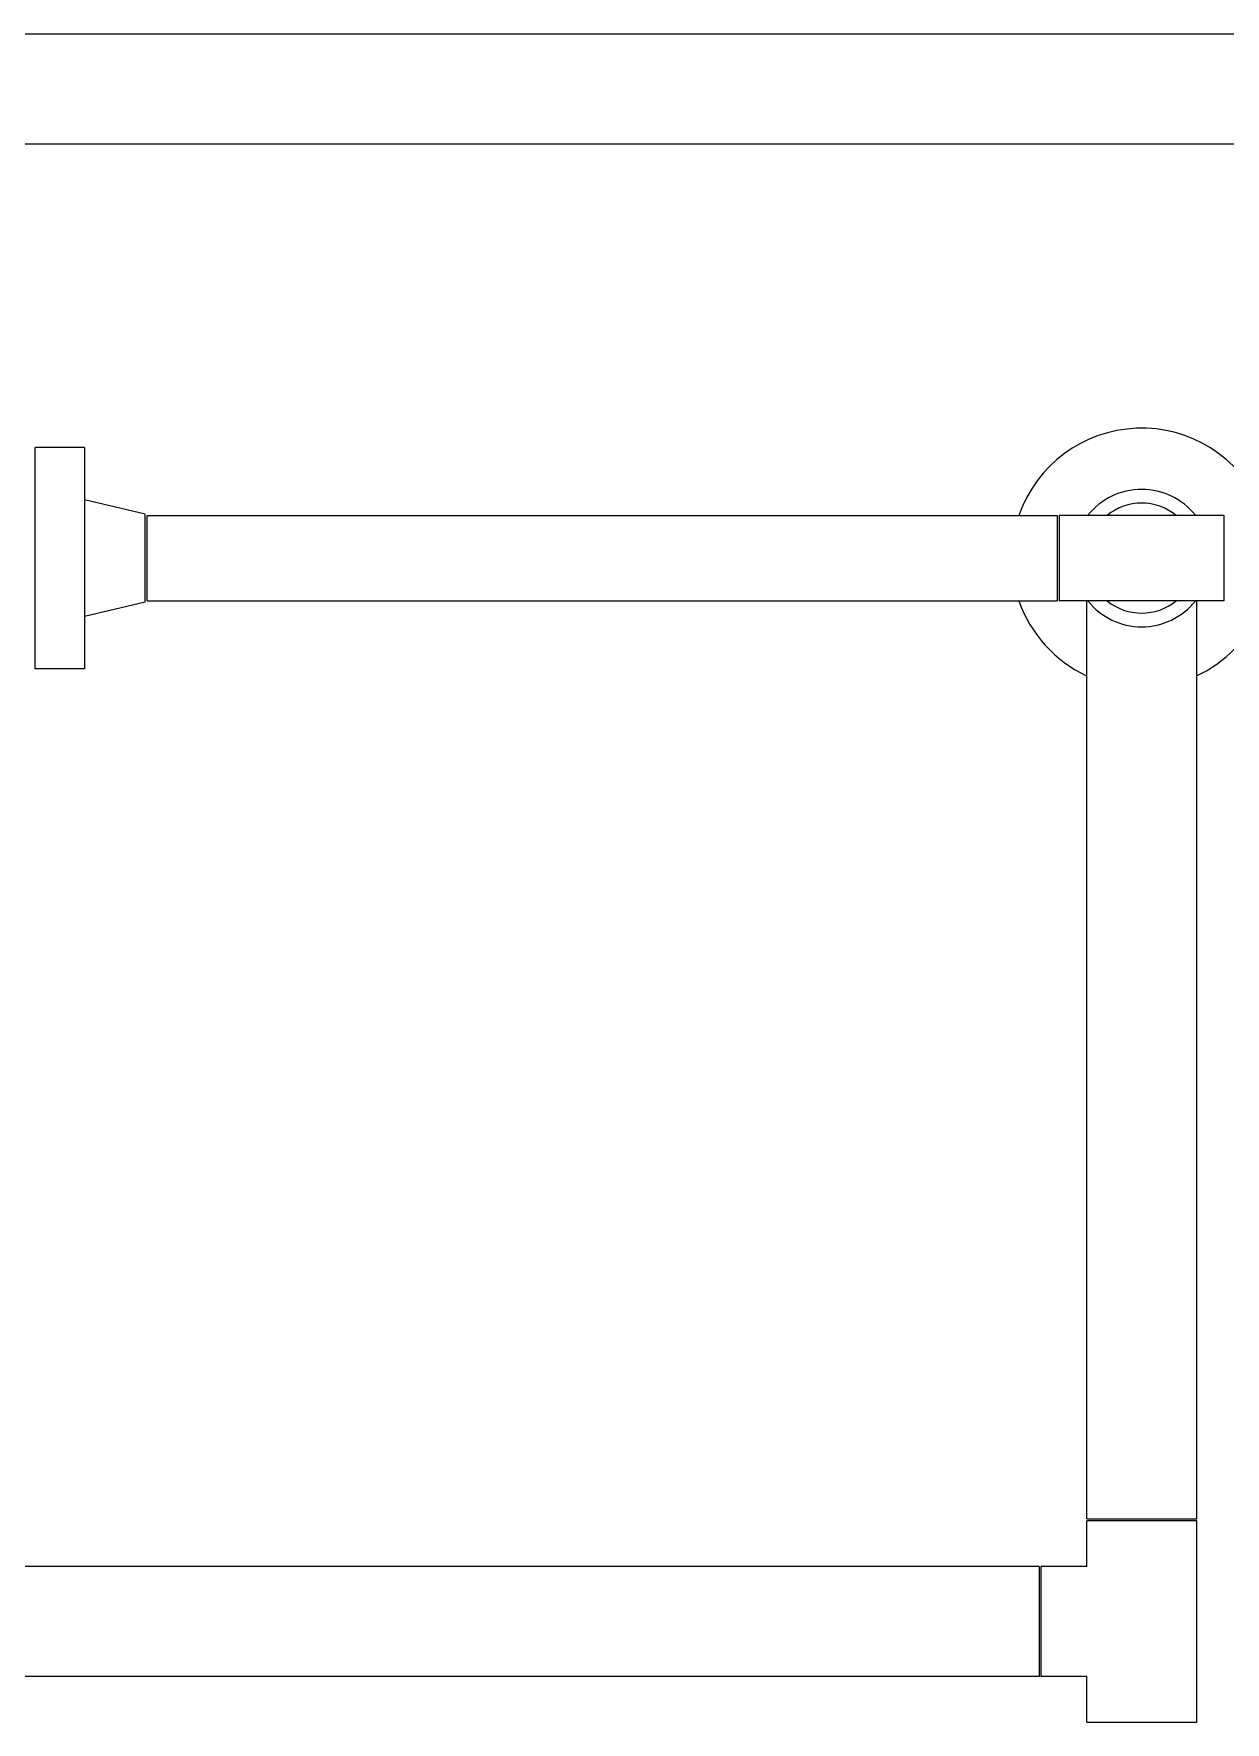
# Model space of a CAD drawing. Header units: millimetres. Extents: x 553637 to 584936, y 5008 to 53898.
# Drawn here: x 560779 to 562017, y 32022 to 33776 of the extents above; entities that cross this region are included whole.
import ezdxf

# ---------------------------------------------------------------- set-up
doc = ezdxf.new("R2010")
doc.units = ezdxf.units.MM
doc.header["$LTSCALE"] = 10
doc.header["$MEASUREMENT"] = 0
doc.layers.add('2', color=2, linetype='Continuous')

msp = doc.modelspace()

# ---------------------------------------------------------------- linework, layer by layer
at = {"layer": '2'}
for p, q in [((559235.4, 33776.2), (562629.9, 33776.2)), ((559235.4, 33661.9), (562629.9, 33661.9)), ((560780, 33116.5), (560780, 33346.5)), ((560831.2, 33346.5), (560780, 33346.5)), ((560831.2, 33346.5), (560831.2, 33116.5)), ((560894.4, 33277.3), (560831.2, 33292)), ((560894.4, 33185.7), (560894.4, 33277.3)), ((560896.4, 33275.9), (561842.2, 33275.9)), ((560896.4, 33187.1), (560896.4, 33275.9)), ((561842.2, 33275.9), (561842.2, 33187)), ((561844.2, 33275.9), (561844.2, 33187)), ((562015.9, 33275.9), (561844.2, 33275.9)), ((562015.9, 33187), (562015.9, 33275.9)), ((560894.4, 33185.7), (560831.2, 33171)), ((560896.4, 33187.1), (561842.2, 33187)), ((562015.9, 33187), (561844.2, 33187)), ((561872.9, 32233.5), (561872.9, 33187)), ((561987.2, 32233.5), (561987.2, 33187)), ((560831.2, 33116.5), (560780, 33116.5)), ((561872.9, 32233.5), (561987.2, 32233.5)), ((561987.2, 32231.5), (561872.9, 32231.5)), ((561872.9, 32184), (561872.9, 32231.5)), ((561987.2, 32022.2), (561987.2, 32231.5)), ((561823.4, 32184), (560700.7, 32184)), ((561823.4, 32184), (561823.4, 32069.7)), ((561825.4, 32184), (561825.4, 32069.7)), ((561872.9, 32184), (561825.4, 32184)), ((561823.4, 32069.7), (560700.7, 32069.7)), ((561872.9, 32069.7), (561825.4, 32069.7)), ((561872.9, 32022.2), (561872.9, 32069.7)), ((561872.9, 32022.2), (561987.2, 32022.2))]:
    msp.add_line(p, q, dxfattribs=at)
for radius, start, end in [(135, 23.6361, 160.7874), (71.4, 38.5345, 141.4655), (57.1, 51.0683, 128.9317), (135, 199.233, 244.9548), (71.4, 218.5345, 321.4655), (57.1, 231.0683, 308.9317), (135, 295.0452, 336.3639)]:
    msp.add_arc((561930, 33231.5), radius, start, end, dxfattribs=at)

doc.saveas('drawing.dxf')
